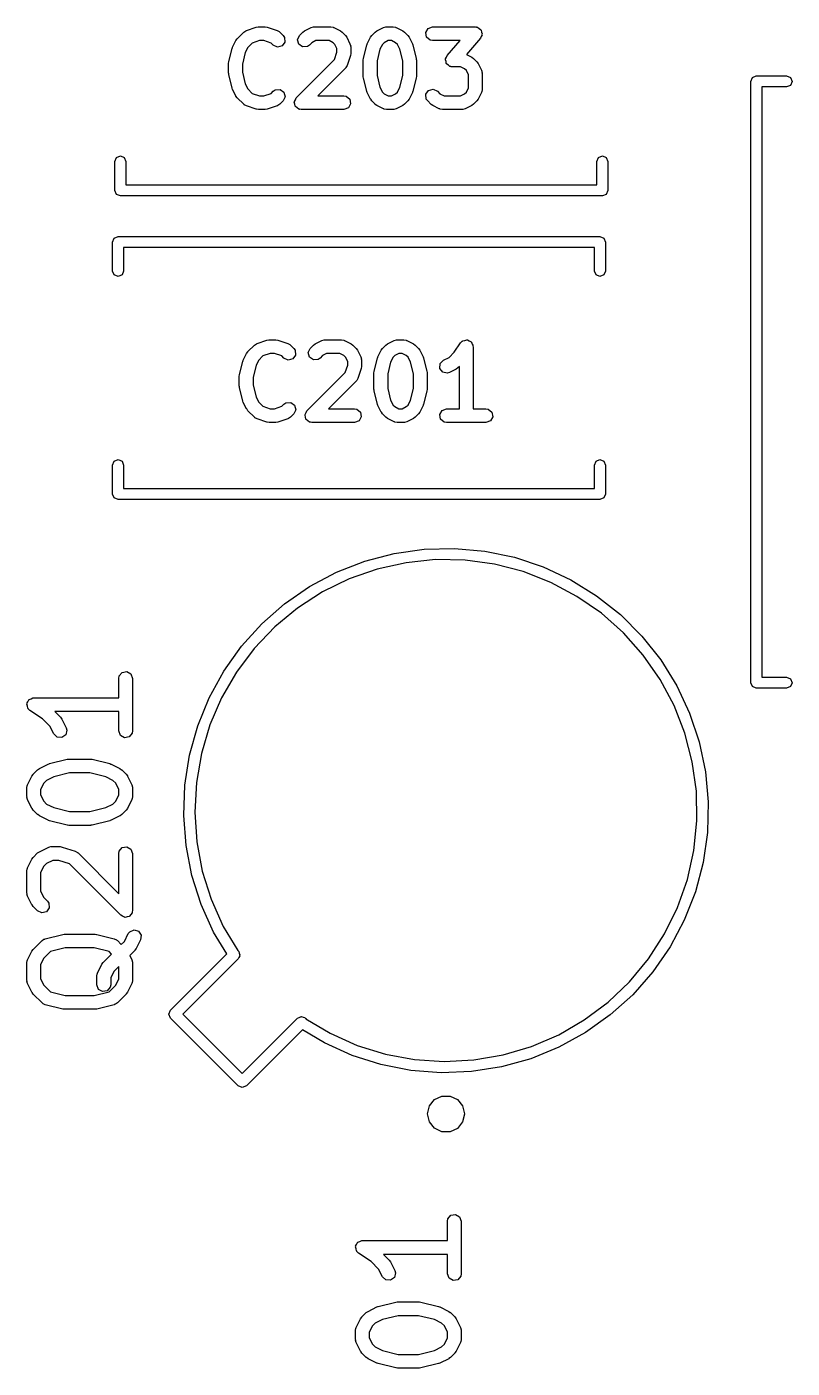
# Model space of a CAD drawing. Extents: x 102 to 173.9, y -124.5 to -76.3.
# Drawn here: x 101.95 to 110.27, y -110.8 to -96.21 of the extents above; entities that cross this region are included whole.
import ezdxf

# ---------------------------------------------------------------- set-up
doc = ezdxf.new("R2010")
doc.units = 0
doc.layers.add('BLACK', color=7, linetype='CONTINUOUS')

msp = doc.modelspace()

# ---------------------------------------------------------------- linework, layer by layer
at = {"layer": 'BLACK', "linetype": 'CONTINUOUS'}
for p, q in [((104.237, -96.3412), (104.309, -96.2698)), ((104.309, -96.2698), (104.33, -96.2548)), ((104.33, -96.2548), (104.334, -96.2544)), ((104.334, -96.2544), (104.338, -96.2516)), ((104.338, -96.2516), (104.445, -96.2159)), ((104.445, -96.2159), (104.467, -96.2126)), ((104.467, -96.2126), (104.469, -96.2121)), ((104.469, -96.2121), (104.54, -96.2121)), ((104.54, -96.2121), (104.562, -96.216)), ((104.562, -96.216), (104.564, -96.2159)), ((104.564, -96.2159), (104.671, -96.2516)), ((104.671, -96.2516), (104.694, -96.2641)), ((104.694, -96.2641), (104.696, -96.2679)), ((104.696, -96.2679), (104.7, -96.2698)), ((104.7, -96.2698), (104.736, -96.3055)), ((104.916, -96.3055), (104.952, -96.2698)), ((104.952, -96.2698), (104.97, -96.2569)), ((104.97, -96.2569), (104.971, -96.2557)), ((104.971, -96.2557), (105.042, -96.22)), ((105.042, -96.22), (105.067, -96.2126)), ((105.067, -96.2126), (105.072, -96.2136)), ((105.072, -96.2136), (105.076, -96.2121)), ((105.076, -96.2121), (105.255, -96.2121)), ((105.255, -96.2121), (105.28, -96.2166)), ((105.28, -96.2166), (105.284, -96.2195)), ((105.284, -96.2195), (105.288, -96.22)), ((105.288, -96.22), (105.36, -96.2557)), ((105.36, -96.2557), (105.378, -96.2691)), ((105.378, -96.2691), (105.379, -96.2698)), ((105.379, -96.2698), (105.415, -96.3055)), ((105.702, -96.3055), (105.737, -96.2698)), ((105.737, -96.2698), (105.756, -96.2569)), ((105.756, -96.2569), (105.757, -96.2557)), ((105.757, -96.2557), (105.828, -96.22)), ((105.828, -96.22), (105.853, -96.2126)), ((105.853, -96.2126), (105.857, -96.2136)), ((105.857, -96.2136), (105.862, -96.2121)), ((105.862, -96.2121), (105.933, -96.2121)), ((105.933, -96.2121), (105.959, -96.2166)), ((105.959, -96.2166), (105.962, -96.2195)), ((105.962, -96.2195), (105.967, -96.22)), ((105.967, -96.22), (106.038, -96.2557)), ((106.038, -96.2557), (106.056, -96.2691)), ((106.056, -96.2691), (106.058, -96.2698)), ((106.058, -96.2698), (106.093, -96.3055)), ((106.288, -96.2741), (106.313, -96.2296)), ((106.297, -96.3246), (106.288, -96.2741)), ((106.313, -96.2296), (106.362, -96.2121)), ((106.362, -96.2121), (106.826, -96.2121)), ((106.826, -96.2121), (106.837, -96.214)), ((106.837, -96.214), (106.841, -96.2135)), ((106.841, -96.2135), (106.843, -96.2151)), ((106.843, -96.2151), (106.852, -96.2166)), ((106.852, -96.2166), (106.867, -96.2296)), ((106.867, -96.2296), (106.884, -96.2401)), ((106.884, -96.2401), (106.886, -96.2457)), ((106.886, -96.2457), (106.891, -96.2496)), ((106.891, -96.2496), (106.894, -96.2695)), ((106.894, -96.2695), (106.901, -96.2886)), ((104.187, -96.4321), (104.223, -96.3607)), ((104.223, -96.3607), (104.237, -96.3427)), ((104.237, -96.3427), (104.237, -96.3412)), ((104.402, -96.3884), (104.352, -96.4387)), ((104.481, -96.3621), (104.402, -96.3884)), ((104.528, -96.3621), (104.481, -96.3621)), ((104.607, -96.3884), (104.528, -96.3621)), ((104.63, -96.4115), (104.607, -96.3884)), ((104.677, -96.4332), (104.63, -96.4115)), ((104.726, -96.42), (104.677, -96.4332)), ((104.756, -96.3779), (104.726, -96.42)), ((104.736, -96.3055), (104.751, -96.3268)), ((104.751, -96.3268), (104.756, -96.3779)), ((104.894, -96.352), (104.916, -96.3055)), ((104.907, -96.4015), (104.894, -96.352)), ((104.949, -96.431), (104.907, -96.4015)), ((105.022, -96.4115), (105.001, -96.4265)), ((105.049, -96.3844), (105.022, -96.4115)), ((105.094, -96.3621), (105.049, -96.3844)), ((105.237, -96.3621), (105.094, -96.3621)), ((105.282, -96.3844), (105.237, -96.3621)), ((105.3, -96.4029), (105.282, -96.3844)), ((105.322, -96.4476), (105.3, -96.4029)), ((105.415, -96.3055), (105.428, -96.3238)), ((105.428, -96.3238), (105.429, -96.325)), ((105.429, -96.325), (105.464, -96.3964)), ((105.464, -96.3964), (105.472, -96.4214)), ((105.472, -96.4214), (105.471, -96.4257)), ((105.471, -96.4257), (105.472, -96.4299)), ((105.61, -96.5546), (105.646, -96.4118)), ((105.646, -96.4118), (105.651, -96.3999)), ((105.651, -96.3999), (105.652, -96.3964)), ((105.652, -96.3964), (105.687, -96.325)), ((105.687, -96.325), (105.701, -96.307)), ((105.701, -96.307), (105.702, -96.3055)), ((105.816, -96.4029), (105.79, -96.4561)), ((105.835, -96.3844), (105.816, -96.4029)), ((105.879, -96.3621), (105.835, -96.3844)), ((105.915, -96.3621), (105.879, -96.3621)), ((105.96, -96.3844), (105.915, -96.3621)), ((105.979, -96.4029), (105.96, -96.3844)), ((106.005, -96.4561), (105.979, -96.4029)), ((106.093, -96.3055), (106.106, -96.3238)), ((106.106, -96.3238), (106.107, -96.325)), ((106.107, -96.325), (106.143, -96.3964)), ((106.143, -96.3964), (106.147, -96.4088)), ((106.147, -96.4088), (106.149, -96.4118)), ((106.149, -96.4118), (106.184, -96.5546)), ((106.336, -96.3576), (106.297, -96.3246)), ((106.362, -96.3621), (106.336, -96.3576)), ((106.661, -96.3621), (106.362, -96.3621)), ((106.52, -96.5234), (106.661, -96.3621)), ((106.882, -96.3365), (106.729, -96.5119)), ((106.89, -96.3176), (106.882, -96.3365)), ((106.9, -96.3001), (106.89, -96.3176)), ((106.901, -96.2886), (106.899, -96.2942)), ((106.899, -96.2942), (106.9, -96.3001)), ((104.146, -96.5903), (104.182, -96.4475)), ((104.182, -96.4475), (104.187, -96.4356)), ((104.187, -96.4356), (104.187, -96.4321)), ((104.325, -96.4918), (104.294, -96.6177)), ((104.352, -96.4387), (104.325, -96.4918)), ((104.88, -96.9841), (105.296, -96.568)), ((105.001, -96.4265), (104.949, -96.431)), ((105.296, -96.568), (105.322, -96.4892)), ((105.322, -96.4892), (105.322, -96.4476)), ((105.469, -96.5251), (105.433, -96.6322)), ((105.472, -96.5014), (105.469, -96.5235)), ((105.469, -96.5235), (105.469, -96.5251)), ((105.472, -96.4299), (105.472, -96.5014)), ((105.608, -96.5728), (105.611, -96.5581)), ((105.611, -96.5581), (105.61, -96.5546)), ((105.79, -96.4561), (105.758, -96.582)), ((106.037, -96.582), (106.005, -96.4561)), ((106.184, -96.5546), (106.185, -96.5695)), ((106.185, -96.5695), (106.187, -96.5728)), ((106.501, -96.5712), (106.503, -96.5657)), ((106.508, -96.5904), (106.501, -96.5712)), ((106.502, -96.5598), (106.512, -96.5423)), ((106.503, -96.5657), (106.502, -96.5598)), ((106.512, -96.5423), (106.52, -96.5234)), ((106.729, -96.5119), (106.788, -96.5414)), ((106.788, -96.5414), (106.806, -96.5548)), ((106.806, -96.5548), (106.808, -96.5555)), ((106.808, -96.5555), (106.843, -96.5912)), ((104.144, -96.6085), (104.146, -96.5938)), ((104.144, -96.7157), (104.144, -96.6085)), ((104.145, -96.7189), (104.144, -96.7157)), ((104.146, -96.5938), (104.146, -96.5903)), ((104.294, -96.6177), (104.294, -96.7064)), ((104.294, -96.7064), (104.325, -96.8323)), ((105.415, -96.6615), (105.114, -96.9621)), ((105.417, -96.6575), (105.415, -96.6615)), ((105.42, -96.6551), (105.417, -96.6575)), ((105.433, -96.6322), (105.42, -96.6551)), ((105.608, -96.7514), (105.608, -96.5728)), ((105.758, -96.582), (105.758, -96.7421)), ((106.037, -96.7421), (106.037, -96.582)), ((106.187, -96.5728), (106.187, -96.7514)), ((106.511, -96.6103), (106.508, -96.5904)), ((106.516, -96.6141), (106.511, -96.6103)), ((106.518, -96.6198), (106.516, -96.6141)), ((106.535, -96.6303), (106.518, -96.6198)), ((106.55, -96.6433), (106.535, -96.6303)), ((106.559, -96.6448), (106.55, -96.6433)), ((106.561, -96.6464), (106.559, -96.6448)), ((106.565, -96.6458), (106.561, -96.6464)), ((106.576, -96.6478), (106.565, -96.6458)), ((106.665, -96.6478), (106.576, -96.6478)), ((106.71, -96.6702), (106.665, -96.6478)), ((106.729, -96.6887), (106.71, -96.6702)), ((106.751, -96.7334), (106.729, -96.6887)), ((106.843, -96.5912), (106.856, -96.6096)), ((106.856, -96.6096), (106.857, -96.6107)), ((106.857, -96.6107), (106.893, -96.6821)), ((106.893, -96.6821), (106.9, -96.7071)), ((106.9, -96.7071), (106.899, -96.7114)), ((106.899, -96.7114), (106.901, -96.7157)), ((106.901, -96.7157), (106.901, -96.8942)), ((104.146, -96.7338), (104.145, -96.7189)), ((104.182, -96.8767), (104.146, -96.7338)), ((104.325, -96.8323), (104.352, -96.8855)), ((105.609, -96.7546), (105.608, -96.7514)), ((105.61, -96.7696), (105.609, -96.7546)), ((105.646, -96.9124), (105.61, -96.7696)), ((105.758, -96.7421), (105.79, -96.8681)), ((106.005, -96.8681), (106.037, -96.7421)), ((106.184, -96.7696), (106.149, -96.9124)), ((106.187, -96.7514), (106.184, -96.7661)), ((106.184, -96.7661), (106.184, -96.7696)), ((106.751, -96.8765), (106.751, -96.7334)), ((109.822, -96.806), (109.84, -96.7636)), ((109.822, -103.346), (109.822, -96.806)), ((109.84, -96.7636), (109.882, -96.746)), ((109.882, -96.746), (110.212, -96.746)), ((110.212, -96.746), (110.254, -96.7636)), ((110.254, -96.8484), (110.212, -96.866)), ((110.254, -96.7636), (110.272, -96.806)), ((110.272, -96.806), (110.254, -96.8484)), ((104.184, -96.8796), (104.182, -96.8767)), ((104.187, -96.8921), (104.184, -96.8796)), ((104.223, -96.9635), (104.187, -96.8921)), ((104.224, -96.9646), (104.223, -96.9635)), ((104.237, -96.983), (104.224, -96.9646)), ((104.309, -97.0544), (104.237, -96.983)), ((104.352, -96.8855), (104.402, -96.9358)), ((104.402, -96.9358), (104.481, -96.9621)), ((104.481, -96.9621), (104.528, -96.9621)), ((104.528, -96.9621), (104.607, -96.9358)), ((104.607, -96.9358), (104.63, -96.9126)), ((104.63, -96.9126), (104.651, -96.8977)), ((104.651, -96.8977), (104.703, -96.8932)), ((104.703, -96.8932), (104.745, -96.9226)), ((104.758, -96.9722), (104.736, -97.0187)), ((104.745, -96.9226), (104.758, -96.9722)), ((104.859, -97.0241), (104.871, -97.0045)), ((104.871, -97.0045), (104.88, -96.9841)), ((105.114, -96.9621), (105.397, -96.9621)), ((105.397, -96.9621), (105.423, -96.9666)), ((105.423, -96.9666), (105.462, -96.9996)), ((105.462, -96.9996), (105.471, -97.0501)), ((105.648, -96.9154), (105.646, -96.9124)), ((105.652, -96.9278), (105.648, -96.9154)), ((105.687, -96.9992), (105.652, -96.9278)), ((105.689, -97.0003), (105.687, -96.9992)), ((105.702, -97.0187), (105.689, -97.0003)), ((105.79, -96.8681), (105.816, -96.9212)), ((105.816, -96.9212), (105.835, -96.9397)), ((105.835, -96.9397), (105.879, -96.9621)), ((105.879, -96.9621), (105.915, -96.9621)), ((105.915, -96.9621), (105.96, -96.9397)), ((105.96, -96.9397), (105.979, -96.9212)), ((105.979, -96.9212), (106.005, -96.8681)), ((106.107, -96.9992), (106.094, -97.0172)), ((106.143, -96.9278), (106.107, -96.9992)), ((106.149, -96.9124), (106.143, -96.9242)), ((106.143, -96.9242), (106.143, -96.9278)), ((106.289, -96.9462), (106.319, -96.9042)), ((106.294, -96.9974), (106.289, -96.9462)), ((106.309, -97.0187), (106.294, -96.9974)), ((106.319, -96.9042), (106.368, -96.8909)), ((106.368, -96.8909), (106.415, -96.9126)), ((106.415, -96.9126), (106.442, -96.9397)), ((106.442, -96.9397), (106.487, -96.9621)), ((106.487, -96.9621), (106.665, -96.9621)), ((106.665, -96.9621), (106.71, -96.9397)), ((106.71, -96.9397), (106.729, -96.9212)), ((106.729, -96.9212), (106.751, -96.8765)), ((106.857, -96.9992), (106.844, -97.0172)), ((106.893, -96.9278), (106.857, -96.9992)), ((106.894, -96.9233), (106.893, -96.9278)), ((106.896, -96.9199), (106.894, -96.9233)), ((106.901, -96.8942), (106.896, -96.9199)), ((110.212, -96.866), (109.942, -96.866)), ((109.942, -96.866), (109.942, -103.286)), ((104.313, -97.0563), (104.309, -97.0544)), ((104.315, -97.0601), (104.313, -97.0563)), ((104.338, -97.0725), (104.315, -97.0601)), ((104.445, -97.1082), (104.338, -97.0725)), ((104.447, -97.1082), (104.445, -97.1082)), ((104.469, -97.1121), (104.447, -97.1082)), ((104.54, -97.1121), (104.469, -97.1121)), ((104.542, -97.1115), (104.54, -97.1121)), ((104.564, -97.1082), (104.542, -97.1115)), ((104.671, -97.0725), (104.564, -97.1082)), ((104.675, -97.0697), (104.671, -97.0725)), ((104.679, -97.0693), (104.675, -97.0697)), ((104.7, -97.0544), (104.679, -97.0693)), ((104.736, -97.0187), (104.7, -97.0544)), ((104.858, -97.0305), (104.86, -97.0274)), ((104.864, -97.0524), (104.858, -97.0305)), ((104.86, -97.0274), (104.859, -97.0241)), ((104.868, -97.0746), (104.864, -97.0524)), ((104.871, -97.0768), (104.868, -97.0746)), ((104.872, -97.0801), (104.871, -97.0768)), ((104.89, -97.0931), (104.872, -97.0801)), ((104.907, -97.1076), (104.89, -97.0931)), ((104.912, -97.1084), (104.907, -97.1076)), ((104.914, -97.1095), (104.912, -97.1084)), ((104.917, -97.1092), (104.914, -97.1095)), ((104.933, -97.1121), (104.917, -97.1092)), ((105.397, -97.1121), (104.933, -97.1121)), ((105.446, -97.0945), (105.397, -97.1121)), ((105.471, -97.0501), (105.446, -97.0945)), ((105.737, -97.0544), (105.702, -97.0187)), ((105.739, -97.0551), (105.737, -97.0544)), ((105.757, -97.0685), (105.739, -97.0551)), ((105.828, -97.1042), (105.757, -97.0685)), ((105.833, -97.1047), (105.828, -97.1042)), ((105.836, -97.1076), (105.833, -97.1047)), ((105.862, -97.1121), (105.836, -97.1076)), ((105.933, -97.1121), (105.862, -97.1121)), ((105.937, -97.1106), (105.933, -97.1121)), ((105.942, -97.1116), (105.937, -97.1106)), ((105.967, -97.1042), (105.942, -97.1116)), ((106.038, -97.0685), (105.967, -97.1042)), ((106.039, -97.0673), (106.038, -97.0685)), ((106.058, -97.0544), (106.039, -97.0673)), ((106.093, -97.0187), (106.058, -97.0544)), ((106.094, -97.0172), (106.093, -97.0187)), ((106.344, -97.0544), (106.309, -97.0187)), ((106.346, -97.0551), (106.344, -97.0544)), ((106.364, -97.0685), (106.346, -97.0551)), ((106.435, -97.1042), (106.364, -97.0685)), ((106.44, -97.1047), (106.435, -97.1042)), ((106.443, -97.1076), (106.44, -97.1047)), ((106.469, -97.1121), (106.443, -97.1076)), ((106.683, -97.1121), (106.469, -97.1121)), ((106.687, -97.1106), (106.683, -97.1121)), ((106.692, -97.1116), (106.687, -97.1106)), ((106.717, -97.1042), (106.692, -97.1116)), ((106.788, -97.0685), (106.717, -97.1042)), ((106.789, -97.0673), (106.788, -97.0685)), ((106.808, -97.0544), (106.789, -97.0673)), ((106.843, -97.0187), (106.808, -97.0544)), ((106.844, -97.0172), (106.843, -97.0187)), ((102.908, -97.6766), (102.925, -97.6342)), ((102.908, -97.9916), (102.908, -97.6766)), ((102.925, -97.6342), (102.968, -97.6166)), ((102.968, -97.6166), (103.01, -97.6342)), ((103.01, -97.6342), (103.028, -97.6766)), ((103.028, -97.6766), (103.028, -97.9316)), ((108.148, -97.6766), (108.165, -97.6342)), ((108.148, -97.9316), (108.148, -97.6766)), ((108.165, -97.6342), (108.208, -97.6166)), ((108.208, -97.6166), (108.25, -97.6342)), ((108.25, -97.6342), (108.268, -97.6766)), ((108.268, -97.6766), (108.268, -97.9916)), ((102.925, -98.034), (102.908, -97.9916)), ((103.028, -97.9316), (108.148, -97.9316)), ((108.268, -97.9916), (108.25, -98.034)), ((102.968, -98.0516), (102.925, -98.034)), ((108.208, -98.0516), (102.968, -98.0516)), ((108.25, -98.034), (108.208, -98.0516)), ((102.882, -98.5536), (102.9, -98.5112)), ((102.882, -98.8686), (102.882, -98.5536)), ((102.9, -98.5112), (102.942, -98.4936)), ((102.942, -98.4936), (108.182, -98.4936)), ((108.122, -98.6136), (103.002, -98.6136)), ((103.002, -98.6136), (103.002, -98.8686)), ((108.122, -98.8686), (108.122, -98.6136)), ((108.182, -98.4936), (108.225, -98.5112)), ((108.225, -98.5112), (108.242, -98.5536)), ((108.242, -98.5536), (108.242, -98.8686)), ((102.9, -98.911), (102.882, -98.8686)), ((103.002, -98.8686), (102.985, -98.911)), ((108.14, -98.911), (108.122, -98.8686)), ((108.242, -98.8686), (108.225, -98.911)), ((102.942, -98.9286), (102.9, -98.911)), ((102.985, -98.911), (102.942, -98.9286)), ((108.182, -98.9286), (108.14, -98.911)), ((108.225, -98.911), (108.182, -98.9286)), ((104.454, -99.6552), (104.561, -99.6195)), ((104.561, -99.6195), (104.583, -99.6162)), ((104.583, -99.6162), (104.585, -99.6157)), ((104.585, -99.6157), (104.656, -99.6157)), ((104.656, -99.6157), (104.679, -99.6196)), ((104.679, -99.6196), (104.68, -99.6195)), ((104.68, -99.6195), (104.787, -99.6552)), ((105.087, -99.6593), (105.159, -99.6236)), ((105.159, -99.6236), (105.184, -99.6162)), ((105.184, -99.6162), (105.188, -99.6172)), ((105.188, -99.6172), (105.192, -99.6157)), ((105.192, -99.6157), (105.371, -99.6157)), ((105.371, -99.6157), (105.396, -99.6202)), ((105.396, -99.6202), (105.4, -99.6231)), ((105.4, -99.6231), (105.404, -99.6236)), ((105.404, -99.6236), (105.476, -99.6593)), ((105.873, -99.6593), (105.944, -99.6236)), ((105.944, -99.6236), (105.969, -99.6162)), ((105.969, -99.6162), (105.974, -99.6172)), ((105.974, -99.6172), (105.978, -99.6157)), ((105.978, -99.6157), (106.049, -99.6157)), ((106.049, -99.6157), (106.075, -99.6202)), ((106.075, -99.6202), (106.078, -99.6231)), ((106.078, -99.6231), (106.083, -99.6236)), ((106.083, -99.6236), (106.154, -99.6593)), ((106.665, -99.6491), (106.683, -99.6302)), ((106.683, -99.6302), (106.688, -99.629)), ((106.688, -99.629), (106.69, -99.6257)), ((106.69, -99.6257), (106.712, -99.622)), ((106.712, -99.622), (106.733, -99.6158)), ((106.733, -99.6158), (106.737, -99.6176)), ((106.737, -99.6176), (106.741, -99.6168)), ((106.741, -99.6168), (106.76, -99.6277)), ((106.76, -99.6277), (106.78, -99.6365)), ((104.304, -99.8357), (104.339, -99.7643)), ((104.339, -99.7643), (104.353, -99.7463)), ((104.353, -99.7448), (104.425, -99.6734)), ((104.353, -99.7463), (104.353, -99.7448)), ((104.425, -99.6734), (104.446, -99.6584)), ((104.446, -99.6584), (104.451, -99.658)), ((104.451, -99.658), (104.454, -99.6552)), ((104.597, -99.7657), (104.518, -99.792)), ((104.644, -99.7657), (104.597, -99.7657)), ((104.723, -99.792), (104.644, -99.7657)), ((104.787, -99.6552), (104.81, -99.6677)), ((104.81, -99.6677), (104.813, -99.6715)), ((104.813, -99.6715), (104.817, -99.6734)), ((104.817, -99.6734), (104.852, -99.7091)), ((104.852, -99.7091), (104.867, -99.7304)), ((104.867, -99.7304), (104.872, -99.7815)), ((105.01, -99.7556), (105.032, -99.7091)), ((105.024, -99.8051), (105.01, -99.7556)), ((105.032, -99.7091), (105.068, -99.6734)), ((105.068, -99.6734), (105.086, -99.6605)), ((105.086, -99.6605), (105.087, -99.6593)), ((105.21, -99.7657), (105.165, -99.788)), ((105.353, -99.7657), (105.21, -99.7657)), ((105.398, -99.788), (105.353, -99.7657)), ((105.476, -99.6593), (105.494, -99.6727)), ((105.494, -99.6727), (105.495, -99.6734)), ((105.495, -99.6734), (105.531, -99.7091)), ((105.531, -99.7091), (105.544, -99.7274)), ((105.544, -99.7274), (105.545, -99.7286)), ((105.545, -99.7286), (105.581, -99.8)), ((105.768, -99.8), (105.804, -99.7286)), ((105.804, -99.7286), (105.817, -99.7106)), ((105.817, -99.7106), (105.818, -99.7091)), ((105.818, -99.7091), (105.853, -99.6734)), ((105.853, -99.6734), (105.872, -99.6605)), ((105.872, -99.6605), (105.873, -99.6593)), ((105.996, -99.7657), (105.951, -99.788)), ((106.032, -99.7657), (105.996, -99.7657)), ((106.076, -99.788), (106.032, -99.7657)), ((106.154, -99.6593), (106.172, -99.6727)), ((106.172, -99.6727), (106.174, -99.6734)), ((106.174, -99.6734), (106.209, -99.7091)), ((106.209, -99.7091), (106.222, -99.7274)), ((106.222, -99.7274), (106.224, -99.7286)), ((106.224, -99.7286), (106.259, -99.8)), ((106.541, -99.8076), (106.598, -99.75)), ((106.598, -99.75), (106.665, -99.6491)), ((106.78, -99.6365), (106.782, -99.6403)), ((106.782, -99.6403), (106.785, -99.6425)), ((106.785, -99.6425), (106.793, -99.6629)), ((106.793, -99.6629), (106.802, -99.6824)), ((106.802, -99.6824), (106.801, -99.6866)), ((106.801, -99.6866), (106.803, -99.6907)), ((106.803, -99.6907), (106.803, -100.366)), ((104.262, -99.9939), (104.298, -99.8511)), ((104.298, -99.8511), (104.303, -99.8392)), ((104.303, -99.8392), (104.304, -99.8357)), ((104.442, -99.8954), (104.41, -100.021)), ((104.468, -99.8423), (104.442, -99.8954)), ((104.518, -99.792), (104.468, -99.8423)), ((104.746, -99.8151), (104.723, -99.792)), ((104.793, -99.8368), (104.746, -99.8151)), ((104.842, -99.8236), (104.793, -99.8368)), ((104.872, -99.7815), (104.842, -99.8236)), ((105.066, -99.8346), (105.024, -99.8051)), ((105.117, -99.8301), (105.066, -99.8346)), ((105.138, -99.8151), (105.117, -99.8301)), ((105.165, -99.788), (105.138, -99.8151)), ((105.416, -99.8065), (105.398, -99.788)), ((105.412, -99.9716), (105.439, -99.8928)), ((105.439, -99.8512), (105.416, -99.8065)), ((105.439, -99.8928), (105.439, -99.8512)), ((105.581, -99.8), (105.588, -99.825)), ((105.589, -99.905), (105.585, -99.9271)), ((105.585, -99.9271), (105.585, -99.9287)), ((105.588, -99.825), (105.587, -99.8293)), ((105.587, -99.8293), (105.589, -99.8335)), ((105.589, -99.8335), (105.589, -99.905)), ((105.727, -99.9582), (105.762, -99.8154)), ((105.762, -99.8154), (105.768, -99.8035)), ((105.768, -99.8035), (105.768, -99.8)), ((105.906, -99.8597), (105.874, -99.9856)), ((105.932, -99.8065), (105.906, -99.8597)), ((105.951, -99.788), (105.932, -99.8065)), ((106.095, -99.8065), (106.076, -99.788)), ((106.121, -99.8597), (106.095, -99.8065)), ((106.153, -99.9856), (106.121, -99.8597)), ((106.259, -99.8), (106.263, -99.8124)), ((106.263, -99.8124), (106.265, -99.8154)), ((106.265, -99.8154), (106.301, -99.9582)), ((106.442, -99.9264), (106.445, -99.8751)), ((106.472, -99.9676), (106.442, -99.9264)), ((106.445, -99.8751), (106.48, -99.8379)), ((106.48, -99.8379), (106.541, -99.8076)), ((106.638, -99.9223), (106.62, -99.9351)), ((106.653, -99.9075), (106.638, -99.9223)), ((106.653, -100.366), (106.653, -99.9075)), ((104.26, -100.012), (104.263, -99.9974)), ((104.26, -100.119), (104.26, -100.012)), ((104.263, -99.9974), (104.262, -99.9939)), ((104.41, -100.021), (104.41, -100.11)), ((104.996, -100.388), (105.412, -99.9716)), ((105.531, -100.065), (105.23, -100.366)), ((105.533, -100.061), (105.531, -100.065)), ((105.537, -100.059), (105.533, -100.061)), ((105.549, -100.036), (105.537, -100.059)), ((105.585, -99.9287), (105.549, -100.036)), ((105.724, -99.9764), (105.727, -99.9617)), ((105.724, -100.155), (105.724, -99.9764)), ((105.727, -99.9617), (105.727, -99.9582)), ((105.874, -99.9856), (105.874, -100.146)), ((106.153, -100.146), (106.153, -99.9856)), ((106.301, -99.9582), (106.302, -99.9731)), ((106.302, -99.9731), (106.303, -99.9764)), ((106.303, -99.9764), (106.303, -100.155)), ((106.522, -99.9795), (106.472, -99.9676)), ((106.547, -99.9721), (106.522, -99.9795)), ((106.619, -99.9363), (106.547, -99.9721)), ((106.62, -99.9351), (106.619, -99.9363)), ((104.261, -100.123), (104.26, -100.119)), ((104.262, -100.137), (104.261, -100.123)), ((104.298, -100.28), (104.262, -100.137)), ((104.41, -100.11), (104.442, -100.236)), ((105.725, -100.158), (105.724, -100.155)), ((105.727, -100.173), (105.725, -100.158)), ((105.762, -100.316), (105.727, -100.173)), ((105.874, -100.146), (105.906, -100.272)), ((106.121, -100.272), (106.153, -100.146)), ((106.301, -100.173), (106.265, -100.316)), ((106.303, -100.155), (106.3, -100.17)), ((106.3, -100.17), (106.301, -100.173)), ((104.3, -100.283), (104.298, -100.28)), ((104.304, -100.296), (104.3, -100.283)), ((104.339, -100.367), (104.304, -100.296)), ((104.442, -100.236), (104.468, -100.289)), ((104.468, -100.289), (104.518, -100.339)), ((104.518, -100.339), (104.597, -100.366)), ((104.644, -100.366), (104.723, -100.339)), ((104.723, -100.339), (104.746, -100.316)), ((104.746, -100.316), (104.768, -100.301)), ((104.768, -100.301), (104.819, -100.297)), ((104.819, -100.297), (104.861, -100.326)), ((104.861, -100.326), (104.874, -100.376)), ((105.764, -100.319), (105.762, -100.316)), ((105.768, -100.331), (105.764, -100.319)), ((105.804, -100.403), (105.768, -100.331)), ((105.906, -100.272), (105.932, -100.325)), ((105.932, -100.325), (105.951, -100.343)), ((105.951, -100.343), (105.996, -100.366)), ((106.032, -100.366), (106.076, -100.343)), ((106.076, -100.343), (106.095, -100.325)), ((106.095, -100.325), (106.121, -100.272)), ((106.259, -100.331), (106.224, -100.403)), ((106.26, -100.328), (106.259, -100.331)), ((106.265, -100.316), (106.26, -100.328)), ((104.341, -100.368), (104.339, -100.367)), ((104.353, -100.387), (104.341, -100.368)), ((104.425, -100.458), (104.353, -100.387)), ((104.429, -100.46), (104.425, -100.458)), ((104.431, -100.464), (104.429, -100.46)), ((104.454, -100.476), (104.431, -100.464)), ((104.561, -100.512), (104.454, -100.476)), ((104.597, -100.366), (104.644, -100.366)), ((104.787, -100.476), (104.68, -100.512)), ((104.791, -100.473), (104.787, -100.476)), ((104.795, -100.473), (104.791, -100.473)), ((104.817, -100.458), (104.795, -100.473)), ((104.852, -100.422), (104.817, -100.458)), ((104.874, -100.376), (104.852, -100.422)), ((104.975, -100.428), (104.987, -100.408)), ((104.976, -100.431), (104.975, -100.428)), ((104.975, -100.434), (104.976, -100.431)), ((104.98, -100.456), (104.975, -100.434)), ((104.984, -100.478), (104.98, -100.456)), ((104.987, -100.48), (104.984, -100.478)), ((104.987, -100.408), (104.996, -100.388)), ((104.988, -100.484), (104.987, -100.48)), ((105.006, -100.497), (104.988, -100.484)), ((105.024, -100.511), (105.006, -100.497)), ((105.23, -100.366), (105.514, -100.366)), ((105.514, -100.366), (105.539, -100.37)), ((105.562, -100.498), (105.514, -100.516)), ((105.539, -100.37), (105.579, -100.403)), ((105.587, -100.454), (105.562, -100.498)), ((105.579, -100.403), (105.587, -100.454)), ((105.805, -100.404), (105.804, -100.403)), ((105.818, -100.422), (105.805, -100.404)), ((105.853, -100.458), (105.818, -100.422)), ((105.855, -100.459), (105.853, -100.458)), ((105.873, -100.472), (105.855, -100.459)), ((105.944, -100.508), (105.873, -100.472)), ((105.949, -100.508), (105.944, -100.508)), ((105.952, -100.511), (105.949, -100.508)), ((105.996, -100.366), (106.032, -100.366)), ((106.083, -100.508), (106.058, -100.515)), ((106.154, -100.472), (106.083, -100.508)), ((106.155, -100.471), (106.154, -100.472)), ((106.174, -100.458), (106.155, -100.471)), ((106.209, -100.422), (106.174, -100.458)), ((106.21, -100.421), (106.209, -100.422)), ((106.224, -100.403), (106.21, -100.421)), ((106.44, -100.428), (106.465, -100.383)), ((106.449, -100.478), (106.44, -100.428)), ((106.488, -100.511), (106.449, -100.478)), ((106.465, -100.383), (106.514, -100.366)), ((106.514, -100.366), (106.653, -100.366)), ((106.803, -100.366), (106.942, -100.366)), ((106.942, -100.366), (106.968, -100.37)), ((106.99, -100.498), (106.942, -100.516)), ((106.968, -100.37), (107.007, -100.403)), ((107.016, -100.454), (106.99, -100.498)), ((107.007, -100.403), (107.016, -100.454)), ((104.563, -100.512), (104.561, -100.512)), ((104.585, -100.516), (104.563, -100.512)), ((104.656, -100.516), (104.585, -100.516)), ((104.658, -100.515), (104.656, -100.516)), ((104.68, -100.512), (104.658, -100.515)), ((105.028, -100.512), (105.024, -100.511)), ((105.03, -100.513), (105.028, -100.512)), ((105.033, -100.513), (105.03, -100.513)), ((105.049, -100.516), (105.033, -100.513)), ((105.514, -100.516), (105.049, -100.516)), ((105.978, -100.516), (105.952, -100.511)), ((106.049, -100.516), (105.978, -100.516)), ((106.054, -100.514), (106.049, -100.516)), ((106.058, -100.515), (106.054, -100.514)), ((106.514, -100.516), (106.488, -100.511)), ((106.942, -100.516), (106.514, -100.516)), ((102.882, -100.979), (102.9, -100.936)), ((102.9, -100.936), (102.942, -100.919)), ((102.942, -100.919), (102.985, -100.936)), ((102.985, -100.936), (103.002, -100.979)), ((108.122, -100.979), (108.14, -100.936)), ((108.14, -100.936), (108.182, -100.919)), ((108.182, -100.919), (108.225, -100.936)), ((108.225, -100.936), (108.242, -100.979)), ((102.882, -101.294), (102.882, -100.979)), ((103.002, -100.979), (103.002, -101.234)), ((108.122, -101.234), (108.122, -100.979)), ((108.242, -100.979), (108.242, -101.294)), ((103.002, -101.234), (108.122, -101.234)), ((102.9, -101.336), (102.882, -101.294)), ((102.942, -101.354), (102.9, -101.336)), ((108.182, -101.354), (102.942, -101.354)), ((108.225, -101.336), (108.182, -101.354)), ((108.242, -101.294), (108.225, -101.336)), ((105.624, -102.023), (105.943, -101.939)), ((105.943, -101.939), (106.27, -101.892)), ((106.27, -101.892), (106.6, -101.884)), ((106.6, -101.884), (106.929, -101.914)), ((106.929, -101.914), (107.252, -101.981)), ((105.316, -102.143), (105.624, -102.023)), ((105.758, -102.11), (105.454, -102.216)), ((106.073, -102.04), (105.758, -102.11)), ((106.394, -102.007), (106.073, -102.04)), ((106.716, -102.013), (106.394, -102.007)), ((107.036, -102.056), (106.716, -102.013)), ((107.348, -102.137), (107.036, -102.056)), ((107.252, -101.981), (107.565, -102.086)), ((107.565, -102.086), (107.865, -102.226)), ((105.024, -102.298), (105.316, -102.143)), ((105.454, -102.216), (105.164, -102.358)), ((107.648, -102.254), (107.348, -102.137)), ((107.932, -102.406), (107.648, -102.254)), ((107.865, -102.226), (108.145, -102.4)), ((104.753, -102.486), (105.024, -102.298)), ((105.164, -102.358), (104.894, -102.533)), ((108.197, -102.59), (107.932, -102.406)), ((108.145, -102.4), (108.404, -102.605)), ((104.505, -102.704), (104.753, -102.486)), ((104.894, -102.533), (104.645, -102.739)), ((108.438, -102.804), (108.197, -102.59)), ((108.404, -102.605), (108.638, -102.838)), ((104.283, -102.949), (104.505, -102.704)), ((104.645, -102.739), (104.423, -102.972)), ((108.652, -103.045), (108.438, -102.804)), ((108.638, -102.838), (108.843, -103.097)), ((104.092, -103.218), (104.283, -102.949)), ((104.423, -102.972), (104.23, -103.23)), ((108.836, -103.31), (108.652, -103.045)), ((108.843, -103.097), (109.017, -103.378)), ((102.95, -103.298), (102.955, -103.272)), ((102.955, -103.272), (102.987, -103.233)), ((102.987, -103.233), (103.038, -103.224)), ((103.038, -103.224), (103.082, -103.25)), ((103.082, -103.25), (103.1, -103.298)), ((103.933, -103.508), (104.092, -103.218)), ((104.23, -103.23), (104.068, -103.509)), ((102.95, -103.509), (102.95, -103.298)), ((103.1, -103.298), (103.1, -103.869)), ((108.988, -103.594), (108.836, -103.31)), ((109.017, -103.378), (109.157, -103.677)), ((109.84, -103.388), (109.822, -103.346)), ((109.882, -103.406), (109.84, -103.388)), ((110.212, -103.406), (109.882, -103.406)), ((109.942, -103.286), (110.212, -103.286)), ((110.212, -103.286), (110.254, -103.304)), ((110.254, -103.388), (110.212, -103.406)), ((110.254, -103.304), (110.272, -103.346)), ((110.272, -103.346), (110.254, -103.388)), ((101.951, -103.571), (101.962, -103.552)), ((101.952, -103.575), (101.951, -103.571)), ((101.962, -103.552), (101.971, -103.532)), ((101.971, -103.532), (101.975, -103.53)), ((101.975, -103.53), (101.977, -103.526)), ((101.977, -103.526), (101.997, -103.519)), ((101.997, -103.519), (102.017, -103.509)), ((102.017, -103.509), (102.021, -103.51)), ((102.021, -103.51), (102.025, -103.509)), ((102.025, -103.509), (102.95, -103.509)), ((103.808, -103.814), (103.933, -103.508)), ((104.068, -103.509), (103.941, -103.805)), ((101.95, -103.579), (101.952, -103.575)), ((101.956, -103.6), (101.95, -103.579)), ((101.96, -103.621), (101.956, -103.6)), ((101.963, -103.624), (101.96, -103.621)), ((101.965, -103.628), (101.963, -103.624)), ((101.983, -103.646), (101.965, -103.628)), ((102.12, -103.737), (101.983, -103.646)), ((102.95, -103.659), (102.254, -103.659)), ((102.254, -103.659), (102.316, -103.721)), ((102.95, -103.869), (102.95, -103.659)), ((109.105, -103.895), (108.988, -103.594)), ((109.157, -103.677), (109.261, -103.99)), ((102.201, -103.819), (102.12, -103.737)), ((102.244, -103.903), (102.201, -103.819)), ((102.316, -103.721), (102.329, -103.74)), ((102.329, -103.74), (102.33, -103.741)), ((102.33, -103.741), (102.378, -103.836)), ((102.385, -103.861), (102.373, -103.911)), ((102.378, -103.836), (102.385, -103.861)), ((103.72, -104.132), (103.808, -103.814)), ((103.941, -103.805), (103.849, -104.114)), ((102.281, -103.938), (102.244, -103.903)), ((102.332, -103.941), (102.281, -103.938)), ((102.373, -103.911), (102.332, -103.941)), ((102.968, -103.918), (102.95, -103.869)), ((103.012, -103.943), (102.968, -103.918)), ((103.062, -103.934), (103.012, -103.943)), ((103.095, -103.895), (103.062, -103.934)), ((103.1, -103.869), (103.095, -103.895)), ((109.186, -104.207), (109.105, -103.895)), ((109.261, -103.99), (109.329, -104.314)), ((103.669, -104.458), (103.72, -104.132)), ((103.849, -104.114), (103.794, -104.432)), ((102.02, -104.34), (102.067, -104.293)), ((102.067, -104.293), (102.086, -104.28)), ((102.086, -104.28), (102.087, -104.279)), ((102.087, -104.279), (102.182, -104.231)), ((102.182, -104.231), (102.194, -104.227)), ((102.194, -104.227), (102.197, -104.225)), ((102.197, -104.225), (102.388, -104.178)), ((102.388, -104.178), (102.403, -104.177)), ((102.403, -104.177), (102.406, -104.175)), ((102.406, -104.175), (102.644, -104.175)), ((102.644, -104.175), (102.659, -104.178)), ((102.659, -104.178), (102.662, -104.178)), ((102.662, -104.178), (102.853, -104.225)), ((102.853, -104.225), (102.865, -104.231)), ((102.865, -104.231), (102.868, -104.231)), ((102.868, -104.231), (102.963, -104.279)), ((102.963, -104.279), (102.981, -104.292)), ((102.981, -104.292), (102.983, -104.293)), ((102.983, -104.293), (103.03, -104.34)), ((109.23, -104.526), (109.186, -104.207)), ((101.958, -104.455), (102.006, -104.36)), ((102.006, -104.36), (102.019, -104.342)), ((102.019, -104.342), (102.02, -104.34)), ((102.134, -104.438), (102.1, -104.506)), ((102.165, -104.407), (102.134, -104.438)), ((102.242, -104.369), (102.165, -104.407)), ((102.415, -104.325), (102.242, -104.369)), ((102.635, -104.325), (102.415, -104.325)), ((102.808, -104.369), (102.635, -104.325)), ((102.885, -104.407), (102.808, -104.369)), ((102.916, -104.438), (102.885, -104.407)), ((102.95, -104.506), (102.916, -104.438)), ((103.03, -104.34), (103.043, -104.359)), ((103.043, -104.359), (103.044, -104.36)), ((103.044, -104.36), (103.092, -104.455)), ((103.794, -104.432), (103.777, -104.754)), ((109.329, -104.314), (109.359, -104.642)), ((101.95, -104.488), (101.955, -104.463)), ((101.95, -104.584), (101.95, -104.488)), ((101.952, -104.588), (101.95, -104.584)), ((101.95, -104.592), (101.952, -104.588)), ((101.958, -104.617), (101.95, -104.592)), ((101.955, -104.463), (101.957, -104.459)), ((101.957, -104.459), (101.958, -104.455)), ((102.1, -104.506), (102.1, -104.566)), ((102.1, -104.566), (102.134, -104.635)), ((102.916, -104.635), (102.95, -104.566)), ((102.95, -104.566), (102.95, -104.506)), ((103.092, -104.455), (103.099, -104.48)), ((103.1, -104.584), (103.095, -104.609)), ((103.099, -104.48), (103.098, -104.484)), ((103.098, -104.484), (103.1, -104.488)), ((103.1, -104.488), (103.1, -104.584)), ((103.656, -104.788), (103.669, -104.458)), ((109.235, -104.849), (109.23, -104.526)), ((102.006, -104.712), (101.958, -104.617)), ((102.007, -104.714), (102.006, -104.712)), ((102.02, -104.732), (102.007, -104.714)), ((102.067, -104.78), (102.02, -104.732)), ((102.134, -104.635), (102.165, -104.665)), ((102.165, -104.665), (102.242, -104.703)), ((102.242, -104.703), (102.415, -104.747)), ((102.635, -104.747), (102.808, -104.703)), ((102.808, -104.703), (102.885, -104.665)), ((102.885, -104.665), (102.916, -104.635)), ((103.03, -104.732), (102.983, -104.78)), ((103.031, -104.73), (103.03, -104.732)), ((103.044, -104.712), (103.031, -104.73)), ((103.092, -104.617), (103.044, -104.712)), ((103.093, -104.613), (103.092, -104.617)), ((103.095, -104.609), (103.093, -104.613)), ((109.359, -104.642), (109.35, -104.973)), ((102.069, -104.78), (102.067, -104.78)), ((102.087, -104.794), (102.069, -104.78)), ((102.182, -104.841), (102.087, -104.794)), ((102.185, -104.842), (102.182, -104.841)), ((102.197, -104.847), (102.185, -104.842)), ((102.388, -104.895), (102.197, -104.847)), ((102.415, -104.747), (102.635, -104.747)), ((102.853, -104.847), (102.662, -104.895)), ((102.856, -104.845), (102.853, -104.847)), ((102.868, -104.841), (102.856, -104.845)), ((102.963, -104.794), (102.868, -104.841)), ((102.964, -104.792), (102.963, -104.794)), ((102.983, -104.78), (102.964, -104.792)), ((103.681, -105.117), (103.656, -104.788)), ((103.777, -104.754), (103.799, -105.076)), ((109.203, -105.17), (109.235, -104.849)), ((102.391, -104.894), (102.388, -104.895)), ((102.406, -104.897), (102.391, -104.894)), ((102.644, -104.897), (102.406, -104.897)), ((102.647, -104.896), (102.644, -104.897)), ((102.662, -104.895), (102.647, -104.896)), ((109.35, -104.973), (109.304, -105.3)), ((102.087, -105.183), (102.182, -105.136)), ((102.182, -105.136), (102.207, -105.128)), ((102.207, -105.128), (102.211, -105.129)), ((102.211, -105.129), (102.215, -105.128)), ((102.215, -105.128), (102.311, -105.128)), ((102.311, -105.128), (102.333, -105.132)), ((102.333, -105.132), (102.334, -105.132)), ((102.334, -105.132), (102.477, -105.179)), ((102.95, -105.203), (102.955, -105.177)), ((102.955, -105.177), (102.987, -105.138)), ((102.987, -105.138), (103.038, -105.129)), ((103.038, -105.129), (103.082, -105.155)), ((103.082, -105.155), (103.1, -105.203)), ((103.744, -105.441), (103.681, -105.117)), ((103.799, -105.076), (103.858, -105.393)), ((109.133, -105.484), (109.203, -105.17)), ((101.958, -105.36), (102.006, -105.264)), ((102.006, -105.264), (102.019, -105.246)), ((102.019, -105.246), (102.02, -105.245)), ((102.02, -105.245), (102.067, -105.197)), ((102.067, -105.197), (102.086, -105.184)), ((102.086, -105.184), (102.087, -105.183)), ((102.165, -105.312), (102.134, -105.342)), ((102.233, -105.278), (102.165, -105.312)), ((102.299, -105.278), (102.233, -105.278)), ((102.413, -105.316), (102.299, -105.278)), ((102.972, -105.875), (102.413, -105.316)), ((102.477, -105.179), (102.5, -105.192)), ((102.5, -105.192), (102.503, -105.195)), ((102.503, -105.195), (102.507, -105.197)), ((102.507, -105.197), (102.95, -105.641)), ((102.95, -105.641), (102.95, -105.203)), ((103.1, -105.203), (103.1, -105.822)), ((109.304, -105.3), (109.22, -105.619)), ((101.95, -105.393), (101.955, -105.368)), ((101.95, -105.631), (101.95, -105.393)), ((101.955, -105.368), (101.957, -105.364)), ((101.957, -105.364), (101.958, -105.36)), ((102.134, -105.342), (102.1, -105.411)), ((102.1, -105.411), (102.1, -105.614)), ((103.844, -105.756), (103.744, -105.441)), ((103.858, -105.393), (103.954, -105.701)), ((102.1, -105.614), (102.134, -105.682)), ((109.026, -105.789), (109.133, -105.484)), ((101.952, -105.636), (101.95, -105.631)), ((101.95, -105.64), (101.952, -105.636)), ((101.958, -105.665), (101.95, -105.64)), ((102.006, -105.76), (101.958, -105.665)), ((102.007, -105.761), (102.006, -105.76)), ((102.02, -105.78), (102.007, -105.761)), ((102.134, -105.682), (102.173, -105.721)), ((102.173, -105.721), (102.188, -105.742)), ((102.188, -105.742), (102.193, -105.794)), ((103.98, -106.057), (103.844, -105.756)), ((103.954, -105.701), (104.086, -105.995)), ((109.22, -105.619), (109.099, -105.927)), ((102.067, -105.827), (102.02, -105.78)), ((102.114, -105.849), (102.067, -105.827)), ((102.163, -105.836), (102.114, -105.849)), ((102.193, -105.794), (102.163, -105.836)), ((102.992, -105.884), (102.972, -105.875)), ((103.012, -105.896), (102.992, -105.884)), ((103.015, -105.895), (103.012, -105.896)), ((103.018, -105.897), (103.015, -105.895)), ((103.04, -105.891), (103.018, -105.897)), ((103.062, -105.887), (103.04, -105.891)), ((103.065, -105.884), (103.062, -105.887)), ((103.068, -105.883), (103.065, -105.884)), ((103.081, -105.865), (103.068, -105.883)), ((103.095, -105.847), (103.081, -105.865)), ((103.096, -105.843), (103.095, -105.847)), ((103.097, -105.841), (103.096, -105.843)), ((103.1, -105.822), (103.097, -105.838)), ((103.097, -105.838), (103.097, -105.841)), ((108.885, -106.078), (109.026, -105.789)), ((103.053, -106.074), (103.069, -106.053)), ((103.069, -106.053), (103.116, -106.033)), ((103.116, -106.033), (103.165, -106.047)), ((103.165, -106.047), (103.193, -106.09)), ((104.086, -105.995), (104.243, -106.258)), ((109.099, -105.927), (108.944, -106.218)), ((102.02, -106.245), (102.115, -106.15)), ((102.115, -106.15), (102.136, -106.135)), ((102.136, -106.135), (102.144, -106.134)), ((102.144, -106.134), (102.15, -106.13)), ((102.15, -106.13), (102.34, -106.082)), ((102.34, -106.082), (102.355, -106.081)), ((102.355, -106.081), (102.358, -106.08)), ((102.358, -106.08), (102.692, -106.08)), ((102.692, -106.08), (102.706, -106.083)), ((102.706, -106.083), (102.71, -106.082)), ((102.71, -106.082), (102.9, -106.13)), ((102.9, -106.13), (102.924, -106.141)), ((102.924, -106.141), (102.928, -106.147)), ((102.928, -106.147), (102.935, -106.15)), ((102.935, -106.15), (102.977, -106.192)), ((102.977, -106.192), (103.011, -106.158)), ((103.011, -106.158), (103.053, -106.074)), ((103.187, -106.141), (103.14, -106.236)), ((103.193, -106.09), (103.187, -106.141)), ((104.123, -106.295), (103.98, -106.057)), ((108.71, -106.349), (108.885, -106.078)), ((101.958, -106.36), (102.006, -106.264)), ((102.006, -106.264), (102.019, -106.246)), ((102.019, -106.246), (102.02, -106.245)), ((102.134, -106.342), (102.1, -106.411)), ((102.206, -106.27), (102.134, -106.342)), ((102.368, -106.23), (102.206, -106.27)), ((102.682, -106.23), (102.368, -106.23)), ((102.844, -106.27), (102.682, -106.23)), ((102.781, -106.388), (102.871, -106.298)), ((102.871, -106.298), (102.844, -106.27)), ((103.126, -106.256), (103.069, -106.313)), ((103.069, -106.313), (103.092, -106.36)), ((103.14, -106.236), (103.126, -106.254)), ((103.126, -106.254), (103.126, -106.256)), ((103.512, -106.905), (104.123, -106.295)), ((104.243, -106.258), (104.247, -106.26)), ((104.247, -106.26), (104.25, -106.266)), ((104.255, -106.332), (104.247, -106.35)), ((104.25, -106.266), (104.255, -106.269)), ((104.255, -106.269), (104.259, -106.287)), ((104.265, -106.317), (104.255, -106.332)), ((104.259, -106.287), (104.266, -106.305)), ((104.266, -106.305), (104.264, -106.31)), ((104.264, -106.31), (104.265, -106.317)), ((108.944, -106.218), (108.756, -106.49)), ((101.95, -106.393), (101.955, -106.368)), ((101.95, -106.584), (101.95, -106.393)), ((101.955, -106.368), (101.957, -106.364)), ((101.957, -106.364), (101.958, -106.36)), ((102.1, -106.411), (102.1, -106.566)), ((102.72, -106.503), (102.767, -106.407)), ((102.767, -106.407), (102.781, -106.389)), ((102.781, -106.389), (102.781, -106.388)), ((102.896, -106.485), (102.862, -106.554)), ((102.95, -106.431), (102.896, -106.485)), ((102.95, -106.566), (102.95, -106.431)), ((103.092, -106.36), (103.099, -106.385)), ((103.099, -106.385), (103.098, -106.389)), ((103.098, -106.389), (103.1, -106.393)), ((103.1, -106.393), (103.1, -106.584)), ((104.247, -106.35), (103.647, -106.95)), ((108.504, -106.597), (108.71, -106.349)), ((108.756, -106.49), (108.538, -106.738)), ((101.952, -106.588), (101.95, -106.584)), ((101.95, -106.592), (101.952, -106.588)), ((101.958, -106.617), (101.95, -106.592)), ((102.006, -106.712), (101.958, -106.617)), ((102.1, -106.566), (102.134, -106.635)), ((102.134, -106.635), (102.206, -106.706)), ((102.712, -106.536), (102.716, -106.51)), ((102.712, -106.631), (102.712, -106.536)), ((102.729, -106.68), (102.712, -106.631)), ((102.716, -106.51), (102.719, -106.507)), ((102.719, -106.507), (102.72, -106.503)), ((102.844, -106.706), (102.916, -106.635)), ((102.862, -106.631), (102.857, -106.657)), ((102.862, -106.554), (102.862, -106.631)), ((102.916, -106.635), (102.95, -106.566)), ((103.092, -106.617), (103.044, -106.712)), ((103.093, -106.613), (103.092, -106.617)), ((103.095, -106.609), (103.093, -106.613)), ((103.1, -106.584), (103.095, -106.609)), ((108.27, -106.82), (108.504, -106.597)), ((102.007, -106.714), (102.006, -106.712)), ((102.02, -106.732), (102.007, -106.714)), ((102.115, -106.827), (102.02, -106.732)), ((102.206, -106.706), (102.368, -106.747)), ((102.368, -106.747), (102.682, -106.747)), ((102.682, -106.747), (102.844, -106.706)), ((102.774, -106.705), (102.729, -106.68)), ((102.824, -106.696), (102.774, -106.705)), ((102.857, -106.657), (102.824, -106.696)), ((103.03, -106.732), (102.935, -106.827)), ((103.031, -106.73), (103.03, -106.732)), ((103.044, -106.712), (103.031, -106.73)), ((108.538, -106.738), (108.293, -106.959)), ((102.122, -106.83), (102.115, -106.827)), ((102.126, -106.836), (102.122, -106.83)), ((102.15, -106.847), (102.126, -106.836)), ((102.34, -106.895), (102.15, -106.847)), ((102.344, -106.894), (102.34, -106.895)), ((102.358, -106.897), (102.344, -106.894)), ((102.692, -106.897), (102.358, -106.897)), ((102.695, -106.896), (102.692, -106.897)), ((102.71, -106.895), (102.695, -106.896)), ((102.9, -106.847), (102.71, -106.895)), ((102.906, -106.843), (102.9, -106.847)), ((102.914, -106.842), (102.906, -106.843)), ((102.935, -106.827), (102.914, -106.842)), ((103.494, -106.95), (103.512, -106.905)), ((108.012, -107.013), (108.27, -106.82)), ((103.512, -106.995), (103.494, -106.95)), ((103.512, -106.995), (103.512, -106.995)), ((104.248, -107.73), (103.512, -106.995)), ((103.647, -106.95), (104.293, -107.595)), ((104.293, -107.595), (104.893, -106.995)), ((104.893, -106.995), (104.91, -106.988)), ((104.91, -106.988), (104.926, -106.978)), ((104.926, -106.978), (104.932, -106.979)), ((104.932, -106.979), (104.938, -106.977)), ((104.938, -106.977), (104.955, -106.984)), ((104.955, -106.984), (104.974, -106.988)), ((104.974, -106.988), (104.977, -106.993)), ((104.977, -106.993), (104.983, -106.995)), ((104.983, -106.995), (104.985, -107)), ((104.985, -107), (105.248, -107.157)), ((107.733, -107.174), (108.012, -107.013)), ((108.293, -106.959), (108.024, -107.151)), ((104.948, -107.12), (104.337, -107.73)), ((105.185, -107.262), (104.948, -107.12)), ((105.248, -107.157), (105.542, -107.289)), ((107.437, -107.302), (107.733, -107.174)), ((108.024, -107.151), (107.735, -107.31)), ((105.486, -107.398), (105.185, -107.262)), ((105.542, -107.289), (105.85, -107.385)), ((107.128, -107.394), (107.437, -107.302)), ((107.735, -107.31), (107.429, -107.434)), ((105.801, -107.498), (105.486, -107.398)), ((106.125, -107.562), (105.801, -107.498)), ((105.85, -107.385), (106.167, -107.444)), ((106.167, -107.444), (106.488, -107.465)), ((106.488, -107.465), (106.81, -107.448)), ((106.81, -107.448), (107.128, -107.394)), ((107.429, -107.434), (107.111, -107.523)), ((106.454, -107.587), (106.125, -107.562)), ((106.784, -107.574), (106.454, -107.587)), ((107.111, -107.523), (106.784, -107.574)), ((104.293, -107.749), (104.248, -107.73)), ((104.337, -107.73), (104.293, -107.749)), ((104.337, -107.73), (104.337, -107.73)), ((106.308, -108.035), (106.328, -107.948)), ((106.328, -107.948), (106.383, -107.878)), ((106.383, -107.878), (106.463, -107.84)), ((106.463, -107.84), (106.552, -107.84)), ((106.552, -107.84), (106.632, -107.879)), ((106.632, -107.879), (106.688, -107.948)), ((106.688, -107.948), (106.708, -108.035)), ((106.327, -108.121), (106.308, -108.035)), ((106.708, -108.036), (106.688, -108.122)), ((106.708, -108.035), (106.708, -108.036)), ((106.383, -108.191), (106.327, -108.121)), ((106.463, -108.23), (106.383, -108.191)), ((106.552, -108.23), (106.463, -108.23)), ((106.632, -108.192), (106.552, -108.23)), ((106.688, -108.122), (106.632, -108.192)), ((106.524, -109.201), (106.529, -109.175)), ((106.524, -109.412), (106.524, -109.201)), ((106.529, -109.175), (106.561, -109.136)), ((106.561, -109.136), (106.612, -109.127)), ((106.612, -109.127), (106.656, -109.153)), ((106.656, -109.153), (106.674, -109.201)), ((106.674, -109.201), (106.674, -109.773)), ((105.524, -109.482), (105.526, -109.478)), ((105.53, -109.503), (105.524, -109.482)), ((105.525, -109.474), (105.536, -109.455)), ((105.526, -109.478), (105.525, -109.474)), ((105.534, -109.524), (105.53, -109.503)), ((105.537, -109.527), (105.534, -109.524)), ((105.536, -109.455), (105.545, -109.435)), ((105.539, -109.531), (105.537, -109.527)), ((105.557, -109.549), (105.539, -109.531)), ((105.545, -109.435), (105.549, -109.433)), ((105.549, -109.433), (105.551, -109.429)), ((105.551, -109.429), (105.571, -109.422)), ((105.694, -109.64), (105.557, -109.549)), ((105.571, -109.422), (105.591, -109.412)), ((105.591, -109.412), (105.595, -109.413)), ((105.595, -109.413), (105.599, -109.412)), ((105.599, -109.412), (106.524, -109.412)), ((105.775, -109.722), (105.694, -109.64)), ((106.524, -109.562), (105.828, -109.562)), ((105.828, -109.562), (105.89, -109.624)), ((105.89, -109.624), (105.903, -109.643)), ((105.903, -109.643), (105.904, -109.644)), ((105.904, -109.644), (105.952, -109.739)), ((106.524, -109.773), (106.524, -109.562)), ((105.818, -109.806), (105.775, -109.722)), ((105.855, -109.841), (105.818, -109.806)), ((105.906, -109.844), (105.855, -109.841)), ((105.947, -109.814), (105.906, -109.844)), ((105.959, -109.764), (105.947, -109.814)), ((105.952, -109.739), (105.959, -109.764)), ((106.542, -109.821), (106.524, -109.773)), ((106.586, -109.846), (106.542, -109.821)), ((106.636, -109.838), (106.586, -109.846)), ((106.669, -109.798), (106.636, -109.838)), ((106.674, -109.773), (106.669, -109.798)), ((105.661, -110.182), (105.756, -110.134)), ((105.756, -110.134), (105.768, -110.13)), ((105.768, -110.13), (105.771, -110.128)), ((105.771, -110.128), (105.962, -110.081)), ((105.962, -110.081), (105.977, -110.08)), ((105.977, -110.08), (105.98, -110.079)), ((105.98, -110.079), (106.218, -110.079)), ((106.218, -110.079), (106.233, -110.081)), ((106.233, -110.081), (106.236, -110.081)), ((106.236, -110.081), (106.427, -110.128)), ((106.427, -110.128), (106.439, -110.134)), ((106.439, -110.134), (106.442, -110.134)), ((106.442, -110.134), (106.537, -110.182)), ((105.532, -110.358), (105.58, -110.263)), ((105.58, -110.263), (105.593, -110.245)), ((105.593, -110.245), (105.594, -110.243)), ((105.594, -110.243), (105.641, -110.196)), ((105.641, -110.196), (105.66, -110.183)), ((105.66, -110.183), (105.661, -110.182)), ((105.816, -110.272), (105.739, -110.31)), ((105.989, -110.229), (105.816, -110.272)), ((106.209, -110.229), (105.989, -110.229)), ((106.382, -110.272), (106.209, -110.229)), ((106.459, -110.31), (106.382, -110.272)), ((106.537, -110.182), (106.555, -110.195)), ((106.555, -110.195), (106.557, -110.196)), ((106.557, -110.196), (106.604, -110.243)), ((106.604, -110.243), (106.617, -110.262)), ((106.617, -110.262), (106.618, -110.263)), ((106.618, -110.263), (106.666, -110.358)), ((105.524, -110.392), (105.529, -110.366)), ((105.524, -110.487), (105.524, -110.392)), ((105.529, -110.366), (105.531, -110.363)), ((105.531, -110.363), (105.532, -110.358)), ((105.708, -110.341), (105.674, -110.409)), ((105.674, -110.409), (105.674, -110.469)), ((105.739, -110.31), (105.708, -110.341)), ((106.49, -110.341), (106.459, -110.31)), ((106.524, -110.409), (106.49, -110.341)), ((106.524, -110.469), (106.524, -110.409)), ((106.666, -110.358), (106.673, -110.383)), ((106.673, -110.383), (106.672, -110.387)), ((106.672, -110.387), (106.674, -110.392)), ((106.674, -110.392), (106.674, -110.487)), ((105.526, -110.491), (105.524, -110.487)), ((105.524, -110.495), (105.526, -110.491)), ((105.532, -110.52), (105.524, -110.495)), ((105.58, -110.616), (105.532, -110.52)), ((105.674, -110.469), (105.708, -110.538)), ((105.708, -110.538), (105.739, -110.568)), ((105.739, -110.568), (105.816, -110.607)), ((106.382, -110.607), (106.459, -110.568)), ((106.459, -110.568), (106.49, -110.538)), ((106.49, -110.538), (106.524, -110.469)), ((106.666, -110.52), (106.618, -110.616)), ((106.667, -110.516), (106.666, -110.52)), ((106.669, -110.513), (106.667, -110.516)), ((106.674, -110.487), (106.669, -110.513)), ((105.581, -110.617), (105.58, -110.616)), ((105.594, -110.635), (105.581, -110.617)), ((105.641, -110.683), (105.594, -110.635)), ((105.643, -110.683), (105.641, -110.683)), ((105.661, -110.697), (105.643, -110.683)), ((105.756, -110.744), (105.661, -110.697)), ((105.816, -110.607), (105.989, -110.65)), ((105.989, -110.65), (106.209, -110.65)), ((106.209, -110.65), (106.382, -110.607)), ((106.537, -110.697), (106.442, -110.744)), ((106.538, -110.696), (106.537, -110.697)), ((106.557, -110.683), (106.538, -110.696)), ((106.604, -110.635), (106.557, -110.683)), ((106.605, -110.634), (106.604, -110.635)), ((106.618, -110.616), (106.605, -110.634)), ((105.759, -110.745), (105.756, -110.744)), ((105.771, -110.75), (105.759, -110.745)), ((105.962, -110.798), (105.771, -110.75)), ((105.965, -110.797), (105.962, -110.798)), ((105.98, -110.8), (105.965, -110.797)), ((106.218, -110.8), (105.98, -110.8)), ((106.221, -110.799), (106.218, -110.8)), ((106.236, -110.798), (106.221, -110.799)), ((106.427, -110.75), (106.236, -110.798)), ((106.43, -110.748), (106.427, -110.75)), ((106.442, -110.744), (106.43, -110.748))]:
    msp.add_line(p, q, dxfattribs=at)

doc.saveas('drawing.dxf')
